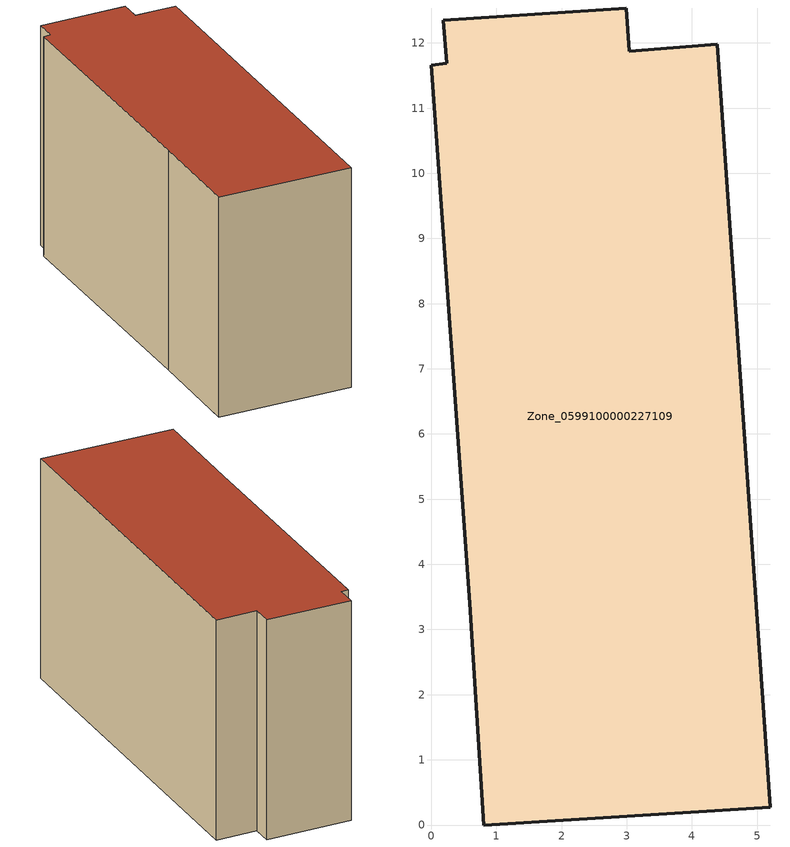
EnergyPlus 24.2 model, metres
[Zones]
Zone_0599100000227109
 floor ground (C_G): 4.39,11.98 5.2,0.27 0.81,0 0.59,3.41 0,11.66 0.24,11.69 0.18,12.35 2.99,12.54 3.04,11.88 z0
 wall outside (C_F): 3.04,11.88 2.99,12.54 0.18,12.35 0.24,11.69 0,11.66 0.59,3.41 0.81,0 5.2,0.27 4.39,11.98 3.04,11.88 z0:7.36
 roof outside (C_R): 5.2,0.27 4.39,11.98 3.04,11.88 2.99,12.54 0.18,12.35 0.24,11.69 0,11.66 0.59,3.41 0.81,0 z7.36
[BUILDING]
Pand.0599100000227109: North Axis=0; Terrain=City; Loads Convergence Tolerance Value=0.04; Temperature Convergence Tolerance Value=0.4; Solar Distribution=FullExterior; Maximum Number of Warmup Days=25; Minimum Number of Warmup Days=1
[Site:Location]
Rotterdam.The.Hague.AP_ZH_NLD Design_Conditions: Latitude=51.96; Longitude=4.45; Time Zone=1; Elevation=-4.5
[SITE:GROUNDTEMPERATURE:BUILDINGSURFACE]
18, 18, 18, 18, 18, 18, 18, 18, 18, 18, 18, 18
[MATERIAL] Thermal Absorptance=0.9; Solar Absorptance=0.7; Visible Absorptance=0.7
Name | Roughness | Thickness | Conductivity | Density | Specific Heat
G.TC.1946 | MediumSmooth | 0.15 | 1 | 540 | 1210
F.TC.1946 | Rough | 0.3 | 0.857143 | 1920 | 840
R.TC.1946 | MediumRough | 0.2 | 0.909091 | 1500 | 1000
[CONSTRUCTION]
C_G: G.TC.1946
C_F: F.TC.1946
C_R: R.TC.1946
[ZONE]
Zone_0599100000227109: Type=1; Multiplier=1; Ceiling Height=Autocalculate; Volume=Autocalculate; Floor Area=autocalculate; Part of Total Floor Area=Yes
[ZONEINFILTRATION:DESIGNFLOWRATE]
Infil_Zone_0599100000227109: Zone or ZoneList or Space or SpaceList=Zone_0599100000227109; Schedule=AlwaysOn; Design Flow Rate Calculation Method=Flow/Area; Flow Rate per Floor Area=0.003; Constant Term Coefficient=1; Temperature Term Coefficient=0; Velocity Term Coefficient=0; Velocity Squared Term Coefficient=0
[HVACTEMPLATE:ZONE:IDEALLOADSAIRSYSTEM]
Zone_0599100000227109: Maximum Heating Supply Air Temperature=50; Minimum Cooling Supply Air Temperature=13; Maximum Heating Supply Air Humidity Ratio=0.0156; Minimum Cooling Supply Air Humidity Ratio=0.0077; Heating Limit=NoLimit; Cooling Limit=NoLimit; Dehumidification Control Type=ConstantSensibleHeatRatio; Cooling Sensible Heat Ratio=0.7; Dehumidification Setpoint=60; Humidification Control Type=None; Humidification Setpoint=30; Outdoor Air Method=None; Outdoor Air Flow Rate per Person=0.00944; Outdoor Air Flow Rate per Zone Floor Area=0; Outdoor Air Flow Rate per Zone=0; Demand Controlled Ventilation Type=None; Outdoor Air Economizer Type=NoEconomizer; Heat Recovery Type=None; Sensible Heat Recovery Effectiveness=0.7; Latent Heat Recovery Effectiveness=0.65
[ZONECONTROL:THERMOSTAT]
ThermostatControl_Zone_0599100000227109: Zone or ZoneList=Zone_0599100000227109; Control Type Schedule=DualSetpointControlType; Control 1=Thermostat_Zone_0599100000227109; Temperature Difference Between Cutout And Setpoint=0
[THERMOSTATSETPOINT:DUALSETPOINT]
Thermostat_Zone_0599100000227109: Heating Setpoint Temperature Schedule=HeatingSetpoint_Zone_0599100000227109; Cooling Setpoint Temperature Schedule=CoolingSetpoint_Zone_0599100000227109
[SCHEDULE:COMPACT]
HeatingSetpoint_Zone_0599100000227109: Through: 12/31, For: AllDays, Until: 24:00, 21
CoolingSetpoint_Zone_0599100000227109: Through: 12/31, For: AllDays, Until: 24:00, 24
DualSetpointControlType: Through: 12/31, For: AllDays, Until: 24:00, 4
AlwaysOn: Through: 12/31, For: AllDays, Until: 24:00, 1
